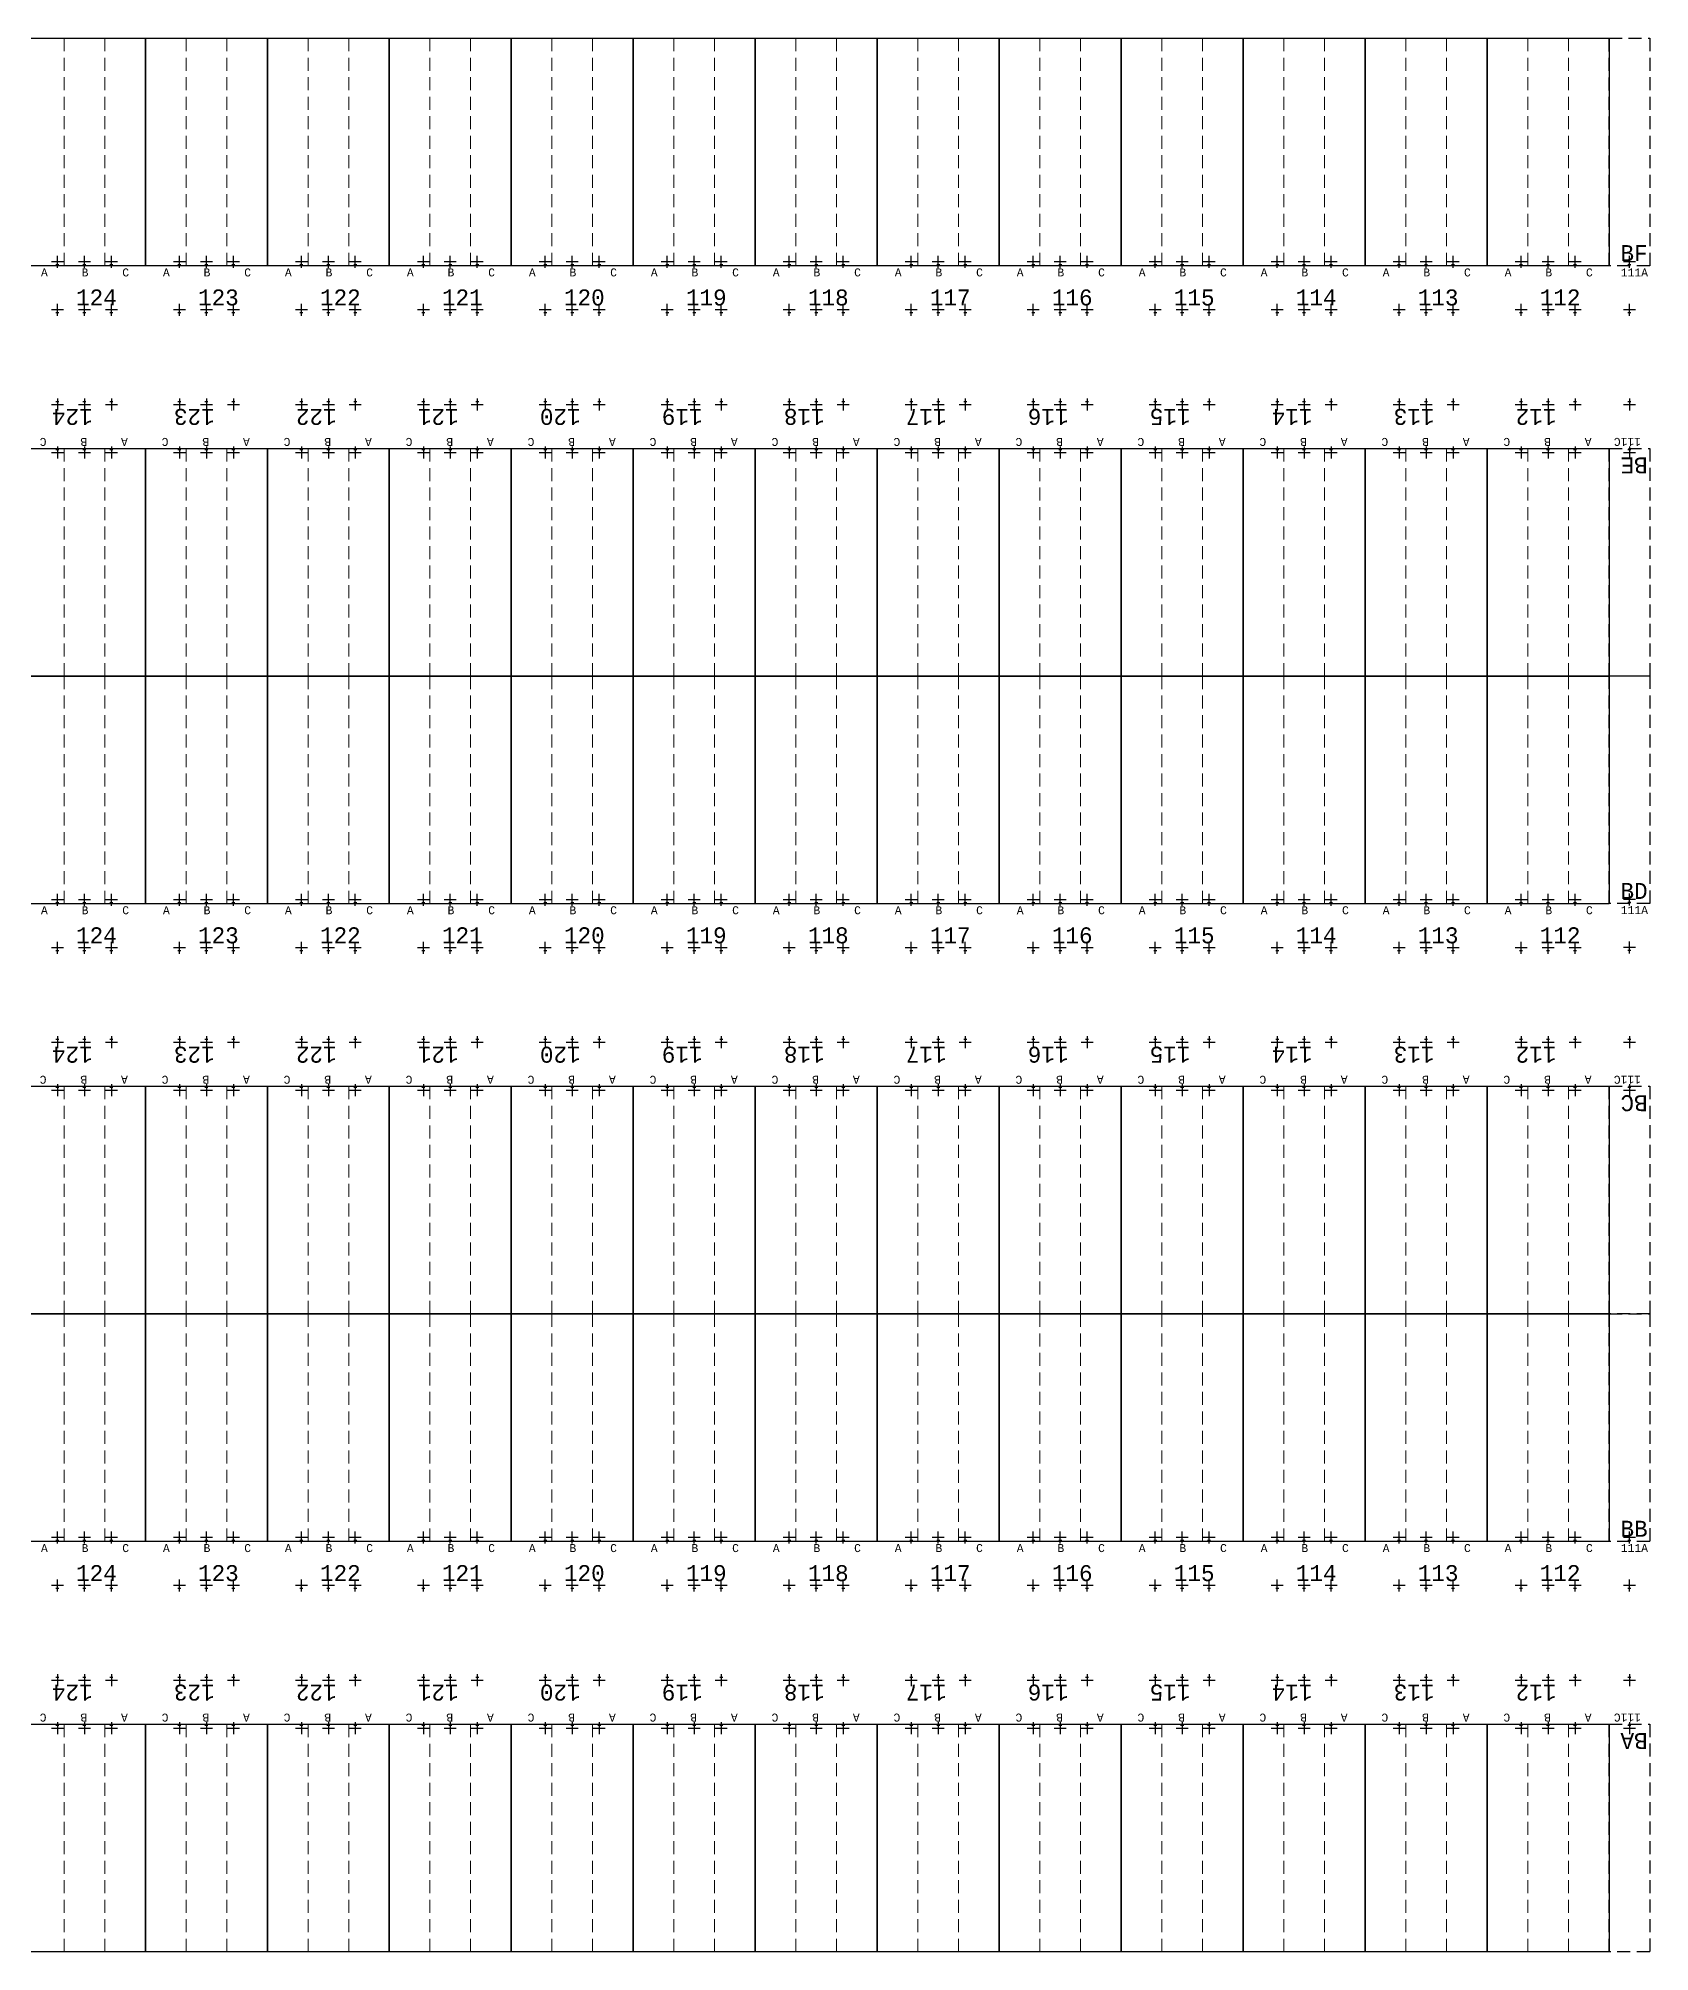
# Model space of a CAD drawing. Header units: millimetres. Extents: x 943 to 655635, y 611 to 177910.
# Drawn here: x 38907 to 79175, y 611 to 48426 of the extents above; entities that cross this region are included whole.
import ezdxf

# ---------------------------------------------------------------- set-up
doc = ezdxf.new("R2010")
doc.units = ezdxf.units.MM
doc.linetypes.add('DASHED', pattern=[0.75, 0.5, -0.25])
doc.layers.add('Bin location transponder', color=250, linetype='Continuous')
doc.layers.add('WF_numbers', color=6, linetype='Continuous')
for name, color, linetype, lineweight in [('WF buffer', 1, 'DASHED', 30), ('WF transponder', 3, 'Continuous', 30), ('WF_all_bays', 5, 'Continuous', 30), ('WF_sketch_stock_areas', 30, 'Continuous', 30)]:
    doc.layers.add(name, color=color, linetype=linetype, lineweight=lineweight)
doc.styles.add('WF_txt', font='consola.ttf')

# ---------------------------------------------------------------- blocks, each defined once
blk = doc.blocks.new('Bin location transponder')
at = {"layer": 'Bin location transponder', "color": 3, "lineweight": 30}
for p, q in [((-600, 0), (600, 0)), ((-150, 300), (150, 300)), ((0, 600), (0, -600))]:
    blk.add_line(p, q, dxfattribs=at)
blk = doc.blocks.new('WF 120x224in bay')
at = {"layer": 'WF_all_bays', "linetype": 'DASHED', "lineweight": 5, "ltscale": 650}
for p, q in [((1016, 5690), (1016, 0)), ((2032, 5690), (2032, 0))]:
    blk.add_line(p, q, dxfattribs=at)
at = {"layer": 'WF_all_bays'}
blk.add_lwpolyline([(0, 5690), (3048, 5690), (3048, 0), (0, 0)], close=True, dxfattribs=at)
at = {"layer": 'WF transponder', "xscale": 0.25, "yscale": 0.25, "zscale": 0.25, "rotation": 180.0000000062352}
for p in [(850, 100), (1524, 100), (2198, 100), (850, -1100), (1524, -1100), (2198, -1100)]:
    blk.add_blockref('Bin location transponder', p, dxfattribs=at)
at = {"layer": 'WF_numbers', "linetype": 'DASHED', "char_height": 200, "attachment_point": 1, "rotation": 0, "style": 'WF_txt'}
for s, insert in [('A', (439, -62, -723)), ('B', (1455, -62, -723)), ('C', (2471, -62, -723))]:
    blk.add_mtext_dynamic_manual_height_columns(s, width=423.53, gutter_width=2118, heights=[0], dxfattribs=dict(at, insert=insert))
blk = doc.blocks.new('WF 40x224in buffer')
at = {"layer": 'WF buffer', "ltscale": 650}
blk.add_lwpolyline([(0, 5690), (1016, 5690), (1016, 0), (0, 0)], close=True, dxfattribs=at)
at = {"layer": 'WF transponder', "xscale": 0.25, "yscale": 0.25, "zscale": 0.25, "rotation": 180.0000000062352}
for p in [(508, 100), (508, -1100)]:
    blk.add_blockref('Bin location transponder', p, dxfattribs=at)

msp = doc.modelspace()

# ---------------------------------------------------------------- block references
at = {"layer": 'WF_all_bays'}
for p in [(38535, 42737, -362), (41583, 42737, -362), (44631, 42737, -362), (47679, 42737, -362), (50727, 42737, -362), (53775, 42737, -362), (56823, 42737, -362), (59871, 42737, -362), (62919, 42737, -362), (65967, 42737, -362), (69015, 42737, -362), (72063, 42737, -362), (75111, 42737, -362), (38535, 26798, -362), (41583, 26798, -362), (44631, 26798, -362), (47679, 26798, -362), (50727, 26798, -362), (53775, 26798, -362), (56823, 26798, -362), (59871, 26798, -362), (62919, 26798, -362), (65967, 26798, -362), (69015, 26798, -362), (72063, 26798, -362), (75111, 26798, -362), (38535, 10860, -362), (41583, 10860, -362), (44631, 10860, -362), (47679, 10860, -362), (50727, 10860, -362), (53775, 10860, -362), (56823, 10860, -362), (59871, 10860, -362), (62919, 10860, -362), (65967, 10860, -362), (69015, 10860, -362), (72063, 10860, -362), (75111, 10860, -362)]:
    msp.add_blockref('WF 120x224in bay', p, dxfattribs=at)
at = {"layer": 'WF_all_bays', "rotation": 180.0000000000323}
for p in [(41583, 38177, -362), (44631, 38177, -362), (47679, 38177, -362), (50727, 38177, -362), (53775, 38177, -362), (56823, 38177, -362), (59871, 38177, -362), (62919, 38177, -362), (65967, 38177, -362), (69015, 38177, -362), (72063, 38177, -362), (75111, 38177, -362), (78159, 38177, -362), (41583, 22239, -362), (44631, 22239, -362), (47679, 22239, -362), (50727, 22239, -362), (53775, 22239, -362), (56823, 22239, -362), (59871, 22239, -362), (62919, 22239, -362), (65967, 22239, -362), (69015, 22239, -362), (72063, 22239, -362), (75111, 22239, -362), (78159, 22239, -362), (41583, 6300, -362), (44631, 6300, -362), (47679, 6300, -362), (50727, 6300, -362), (53775, 6300, -362), (56823, 6300, -362), (59871, 6300, -362), (62919, 6300, -362), (65967, 6300, -362), (69015, 6300, -362), (72063, 6300, -362), (75111, 6300, -362), (78159, 6300, -362)]:
    msp.add_blockref('WF 120x224in bay', p, dxfattribs=at)
at = {"layer": 'WF_sketch_stock_areas'}
for p in [(78159, 42737, -40389), (78159, 26803, -80416), (78159, 10865, -120443)]:
    msp.add_blockref('WF 40x224in buffer', p, dxfattribs=at)
for p, rotation in [((79175, 38177, -40389), 179.9999999984839), ((79175, 22239, -80416), 179.9999999984363), ((79175, 6300, -80416), 179.9999999983702)]:
    msp.add_blockref('WF 40x224in buffer', p, dxfattribs=dict(at, rotation=rotation))

# ---------------------------------------------------------------- texts
at = {"layer": 'WF_numbers', "linetype": 'DASHED', "char_height": 400, "attachment_point": 1, "style": 'WF_txt'}
for s, width, insert in [('BF', 423.53, (78444, 43258, -404855)), ('124', 423.53, (39851, 42149, -362)), ('123', 423.53, (42899, 42149, -362)), ('122', 423.53, (45947, 42149, -362)), ('121', 423.53, (48995, 42149, -362)), ('120', 423.53, (52043, 42149, -362)), ('119', 423.53, (55091, 42149, -362)), ('118', 423.53, (58139, 42149, -362)), ('117', 423.53, (61187, 42149, -362)), ('116', 423.53, (64235, 42149, -362)), ('115', 423.53, (67283, 42149, -362)), ('114', 423.53, (70331, 42149, -362)), ('113', 423.53, (73379, 42149, -362)), ('112', 423.53, (76427, 42149, -362)), ('BD', 423.53, (78445, 27319, -364828)), ('124', 423.53, (39851, 26210, -40389)), ('123', 423.53, (42899, 26210, -40389)), ('122', 423.53, (45947, 26210, -40389)), ('121', 423.53, (48995, 26210, -40389)), ('120', 423.53, (52043, 26210, -40389)), ('119', 423.53, (55091, 26210, -40389)), ('118', 423.53, (58139, 26210, -40389)), ('117', 423.53, (61187, 26210, -40389)), ('116', 423.53, (64235, 26210, -40389)), ('115', 423.53, (67283, 26210, -40389)), ('114', 423.53, (70331, 26210, -40389)), ('113', 423.53, (73379, 26210, -40389)), ('112', 423.53, (76427, 26210, -40389)), ('BB', 400, (78445, 11381, -364828)), ('124', 423.53, (39851, 10272, -362)), ('123', 423.53, (42899, 10272, -362)), ('122', 423.53, (45947, 10272, -362)), ('121', 423.53, (48995, 10272, -362)), ('120', 423.53, (52043, 10272, -362)), ('119', 423.53, (55091, 10272, -362)), ('118', 423.53, (58139, 10272, -362)), ('117', 423.53, (61187, 10272, -362)), ('116', 423.53, (64235, 10272, -362)), ('115', 423.53, (67283, 10272, -362)), ('114', 423.53, (70331, 10272, -362)), ('113', 423.53, (73379, 10272, -362)), ('112', 423.53, (76427, 10272, -362))]:
    msp.add_mtext_dynamic_manual_height_columns(s, width=width, gutter_width=2118, heights=[0], dxfattribs=dict(at, insert=insert))
at = {"layer": 'WF_numbers', "linetype": 'DASHED', "style": 'WF_txt'}
for s, heights, insert, char_height, attachment_point, rotation in [('111A', [0], (78453, 42674, -41112), 200, 1, 0), ('124', [0], (40266, 38765, -40389), 400, 1, 180), ('123', [0], (43314, 38765, -40389), 400, 1, 180), ('122', [0], (46362, 38765, -40389), 400, 1, 180), ('121', [0], (49410, 38765, -40389), 400, 1, 180), ('120', [0], (52458, 38765, -40389), 400, 1, 180), ('119', [0], (55506, 38765, -40389), 400, 1, 180), ('118', [0], (58554, 38765, -40389), 400, 1, 180), ('117', [0], (61602, 38765, -40389), 400, 1, 180), ('116', [0], (64650, 38765, -40389), 400, 1, 180), ('115', [0], (67698, 38765, -40389), 400, 1, 180), ('114', [0], (70746, 38765, -40389), 400, 1, 180), ('113', [0], (73794, 38765, -40389), 400, 1, 180), ('112', [0], (76842, 38765, -40389), 400, 1, 180), ('111C', [0], (78956, 38240, -41112), 200, 1, 180), ('BE', [0], (78445, 37553, -364828), 400, 3, 180), ('111A', [0], (78453, 26741, -81139), 200, 1, 0), ('124', [0], (40266, 22827, -362), 400, 1, 180), ('123', [0], (43314, 22827, -362), 400, 1, 180), ('122', [0], (46362, 22827, -362), 400, 1, 180), ('121', [0], (49410, 22827, -362), 400, 1, 180), ('120', [0], (52458, 22827, -362), 400, 1, 180), ('119', [0], (55506, 22827, -362), 400, 1, 180), ('118', [0], (58554, 22827, -362), 400, 1, 180), ('117', [0], (61602, 22827, -362), 400, 1, 180), ('116', [0], (64650, 22827, -362), 400, 1, 180), ('115', [0], (67698, 22827, -362), 400, 1, 180), ('114', [0], (70746, 22827, -362), 400, 1, 180), ('113', [0], (73794, 22827, -362), 400, 1, 180), ('112', [0], (76842, 22827, -362), 400, 1, 180), ('111C', [0], (78956, 22301, -81139), 200, 1, 180), ('BC', [0], (78445, 21615, -364828), 400, 3, 180), ('111A', [206], (78453, 10802, -121166), 200, 1, 0), ('124', [0], (40266, 6888, -40389), 400, 1, 180), ('123', [0], (43314, 6888, -40389), 400, 1, 180), ('122', [0], (46362, 6888, -40389), 400, 1, 180), ('121', [0], (49410, 6888, -40389), 400, 1, 180), ('120', [0], (52458, 6888, -40389), 400, 1, 180), ('119', [0], (55506, 6888, -40389), 400, 1, 180), ('118', [0], (58554, 6888, -40389), 400, 1, 180), ('117', [0], (61602, 6888, -40389), 400, 1, 180), ('116', [0], (64650, 6888, -40389), 400, 1, 180), ('115', [0], (67698, 6888, -40389), 400, 1, 180), ('114', [0], (70746, 6888, -40389), 400, 1, 180), ('113', [0], (73794, 6888, -40389), 400, 1, 180), ('112', [0], (76842, 6888, -40389), 400, 1, 180), ('111C', [0], (78956, 6363, -81139), 200, 1, 180), ('BA', [0], (78445, 5676, -364828), 400, 3, 180)]:
    msp.add_mtext_dynamic_manual_height_columns(s, width=423.53, gutter_width=2118, heights=heights, dxfattribs=dict(at, insert=insert, char_height=char_height, attachment_point=attachment_point, rotation=rotation))

doc.saveas('drawing.dxf')
